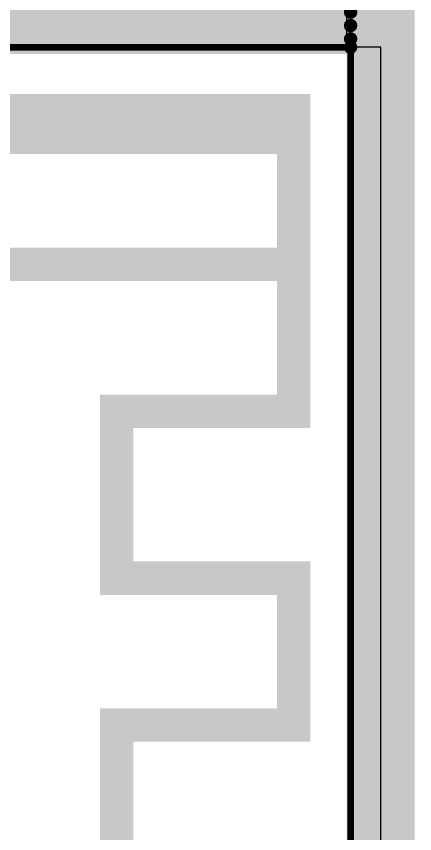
# Model space of a CAD drawing. Header units: millimetres. Extents: x 0.11 to 5.67, y 0.55 to 4.24.
# Drawn here: x 5.2126 to 5.4472, y 1.2155 to 1.6973 of the extents above; entities that cross this region are included whole.
import ezdxf

# ---------------------------------------------------------------- set-up
doc = ezdxf.new("R2010")
doc.units = ezdxf.units.MM
doc.header["$MEASUREMENT"] = 0
for name, color, linetype in [('BottomLayer', 5, 'Continuous'), ('BottomOverlay', 54, 'Continuous'), ('InternalPlane1', 76, 'Continuous'), ('InternalPlane2', 16, 'Continuous'), ('KeepOutLayer', 6, 'Continuous'), ('TopLayer', 1, 'Continuous')]:
    doc.layers.add(name, color=color, linetype=linetype)

# ---------------------------------------------------------------- blocks, each defined once
blk = doc.blocks.new('A_______W_F__B_12')
at = {"layer": 'BottomLayer'}
for points in [[(-0.10039, 0.18799), (0.09646, 0.18799), (-0.10039, 0.20768), (0.09646, 0.20768)], [(0.1752, 0.18799), (0.28149, 0.18799), (0.1752, 0.20768), (0.28149, 0.20768)], [(-0.10039, 0.00394), (-0.06496, 0.00394), (-0.10039, 0.19291), (-0.06496, 0.19291)], [(-0.00984, -0.00788), (0.00984, -0.00788), (-0.00984, 0.19291), (0.00984, 0.19291)], [(0.07677, 0.08366), (0.09646, 0.08366), (0.07677, 0.19291), (0.09646, 0.19291)], [(0.1752, 0.08366), (0.19488, 0.08366), (0.1752, 0.19291), (0.19488, 0.19291)], [(0.26181, 0.08366), (0.28149, 0.08366), (0.26181, 0.19685), (0.28149, 0.19685)], [(0.09055, 0.08366), (0.1811, 0.08366), (0.09055, 0.10335), (0.1811, 0.10335)], [(0.27165, 0.08366), (0.37008, 0.08366), (0.27165, 0.10335), (0.37008, 0.10335)]]:
    blk.add_solid(points, dxfattribs=at)
at = {"layer": 'BottomOverlay', "const_width": 0.00394}
for points in [[(-0.12795, 0.01476), (-0.12795, 0.2313)], [(0.5128, 0.2313), (-0.12795, 0.2313)]]:
    blk.add_lwpolyline(points, dxfattribs=at)
at = {"layer": 'BottomOverlay', "const_width": 0.00197}
blk.add_lwpolyline([(-0.12894, 0.2313, 1), (-0.12697, 0.2313, 1)], format="xyb", close=True, dxfattribs=at)
blk.add_lwpolyline([(-0.12894, 0.2313, 1), (-0.12697, 0.2313, 1)], format="xyb", close=True, dxfattribs=at)

msp = doc.modelspace()

# ---------------------------------------------------------------- linework, layer by layer
at = {"layer": 'BottomLayer'}
for p, q in [((5.42717, 1.67913), (5.19291, 1.67913)), ((5.42717, 1.0374), (5.42717, 1.67913))]:
    msp.add_line(p, q, dxfattribs=at)
at = {"layer": 'BottomLayer', "const_width": 0.00787}
for points in [[(5.40945, 1.67913), (5.40945, 2.06496)], [(5.05906, 1.6998), (5.40945, 1.6998)], [(5.05906, 1.69192), (5.40945, 1.69192)], [(5.05906, 1.68405), (5.40945, 1.68405)], [(5.19291, 1.67913), (5.40945, 1.67913)]]:
    msp.add_lwpolyline(points, dxfattribs=at)
at = {"layer": 'BottomLayer', "const_width": 0.00394}
for points in [[(5.40748, 1.6998, 1), (5.41142, 1.6998, 1)], [(5.40748, 1.69192, 1), (5.41142, 1.69192, 1)], [(5.40748, 1.68405, 1), (5.41142, 1.68405, 1)], [(5.40748, 1.67913, 1), (5.41142, 1.67913, 1)], [(5.40748, 1.67913, 1), (5.41142, 1.67913, 1)]]:
    msp.add_lwpolyline(points, format="xyb", close=True, dxfattribs=at)
at = {"layer": 'InternalPlane1'}
for p, q in [((5.40707, 2.059), (5.40707, 1.67913)), ((5.42717, 1.67913), (5.19291, 1.67913)), ((5.40707, 1.67913), (5.19291, 1.67913)), ((5.42717, 1.0374), (5.42717, 1.67913))]:
    msp.add_line(p, q, dxfattribs=at)
at = {"layer": 'InternalPlane1', "const_width": 0.04}
msp.add_lwpolyline([(5.42717, 0.62106), (5.42717, 4.16437)], dxfattribs=at)
at = {"layer": 'InternalPlane2'}
for p, q in [((5.40707, 2.46211), (5.40707, 1.67913)), ((5.42717, 1.67913), (5.19291, 1.67913)), ((5.40707, 1.67913), (5.19291, 1.67913)), ((5.42717, 1.0374), (5.42717, 1.67913))]:
    msp.add_line(p, q, dxfattribs=at)
at = {"layer": 'InternalPlane2', "const_width": 0.04}
msp.add_lwpolyline([(5.42717, 0.62106), (5.42717, 4.16437)], dxfattribs=at)
at = {"layer": 'KeepOutLayer', "const_width": 0.00787}
msp.add_lwpolyline([(5.42717, 0.62106), (5.42717, 4.16437)], dxfattribs=at)
at = {"layer": 'TopLayer'}
for p, q in [((5.42717, 1.67913), (5.19291, 1.67913)), ((5.42717, 1.0374), (5.42717, 1.67913))]:
    msp.add_line(p, q, dxfattribs=at)
at = {"layer": 'TopLayer', "const_width": 0.00787}
for points in [[(5.40945, 1.67913), (5.40945, 2.06496)], [(4.84744, 1.6998), (5.40945, 1.6998)], [(4.83956, 1.69192), (5.40945, 1.69192)], [(4.83169, 1.68405), (5.40945, 1.68405)], [(5.19291, 1.67913), (5.40945, 1.67913)]]:
    msp.add_lwpolyline(points, dxfattribs=at)
at = {"layer": 'TopLayer', "const_width": 0.00394}
for points in [[(5.40748, 1.6998, 1), (5.41142, 1.6998, 1)], [(5.40748, 1.69192, 1), (5.41142, 1.69192, 1)], [(5.40748, 1.68405, 1), (5.41142, 1.68405, 1)], [(5.40748, 1.67913, 1), (5.41142, 1.67913, 1)], [(5.40748, 1.67913, 1), (5.41142, 1.67913, 1)]]:
    msp.add_lwpolyline(points, format="xyb", close=True, dxfattribs=at)

# ---------------------------------------------------------------- block references
at = {"rotation": 270}
msp.add_blockref('A_______W_F__B_12', (5.17815, 1.55118), dxfattribs=at)

doc.saveas('drawing.dxf')
